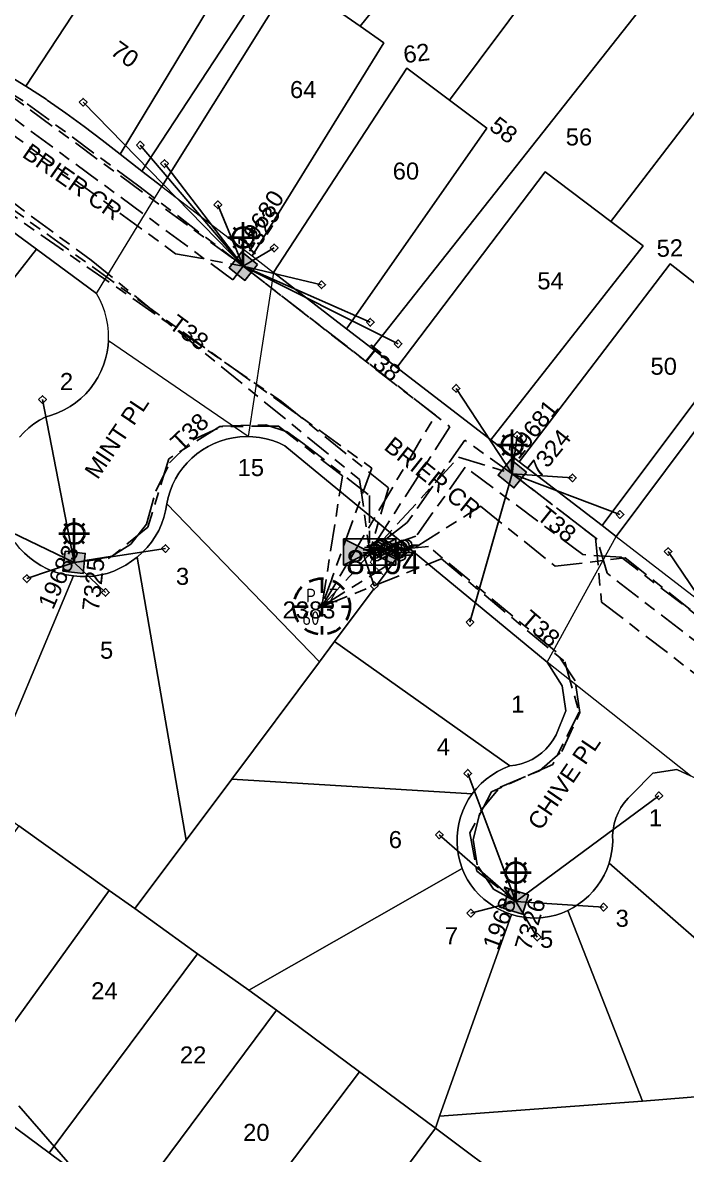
# Model space of a CAD drawing. Header units: metres. Extents: x 301341 to 310479, y 6262403 to 6265281.
# Drawn here: x 303568.8 to 303666.2, y 6264287.8 to 6264453.9 of the extents above; entities that cross this region are included whole.
import ezdxf
from ezdxf.enums import TextEntityAlignment as Align

# ---------------------------------------------------------------- set-up
doc = ezdxf.new("R2010")
doc.units = ezdxf.units.M
for name, pattern in [('Cable Exist UG', [8.2, 4, -1.2, 1.8, -1.2]), ('Dash', [5, 3, -2]), ('HIDDEN', [0.375, 0.25, -0.125]), ('HIDDEN2', [0.1875, 0.125, -0.0625])]:
    doc.linetypes.add(name, pattern=pattern)
doc.layers.get('0').update_dxf_attribs({"color": 6})
for name, color, linetype, lineweight in [('Cadastre Land Parcels_SP_EXT', 9, 'Continuous', 5), ('Cadastre Other Property_SP_EXT', 9, 'HIDDEN', 5), ('Cadastre Roads_SP_EXT', 9, 'Continuous', 5)]:
    doc.layers.add(name, color=color, linetype=linetype, lineweight=lineweight)
for name, color, linetype in [('Equip_LV_EXT', 7, 'Continuous'), ('Equip_SL_EXT', 7, 'Continuous'), ('Equip_SP_SL_EXT', 7, 'Continuous'), ('Mains_HV_EXT', 7, 'Continuous'), ('Mains_LV_EXT', 7, 'Continuous'), ('Mains_SL_EXT', 7, 'Continuous'), ('Services_SP_EXT', 7, 'Continuous'), ('Sub_SP_EXT', 7, 'Continuous'), ('SupportsUG_SP_LV_SL_EXT', 7, 'Continuous')]:
    doc.layers.add(name, color=color, linetype=linetype)
doc.styles.add('COLUMN_LABEL', font='arial.ttf')
doc.styles.add('iecARIAL', font='arial.ttf', dxfattribs={"height": 2})
doc.styles.add('IESYMBOL1', font='isocp.shx')
doc.styles.add('POLE_LABEL', font='arial.ttf')
doc.styles.add('SLCP_LABEL', font='arial.ttf', dxfattribs={"height": 3.5})
doc.styles.get("Standard").update_dxf_attribs({"font": 'arial.ttf'})

# ---------------------------------------------------------------- blocks, each defined once
blk = doc.blocks.new('SUB_PADMOUNT_EXT')
for points in [[(0, 0), (-3.84, 1.92), (-3.84, -1.92)], [(0, 0), (3.84, 1.92), (3.84, -1.92)]]:
    blk.add_hatch(color=256).paths.add_polyline_path(points)
for p, q in [((3.84, 1.92), (-3.84, -1.92)), ((-3.84, 1.92), (3.84, -1.92))]:
    blk.add_line(p, q)
blk.add_lwpolyline([(-3.84, -1.92), (3.84, -1.92), (3.84, 1.92), (-3.84, 1.92)], close=True)
for tag, height, flags, p in [('ASSET_NUM', 3.5, 8, (2, 2)), ('STREET_CODE', 0.2, 9, (1.5, 0)), ('CONSTRUCTED_VOLTAGE', 0.2, 9, (1.5, -0.2)), ('OPERATING_VOLTAGE', 0.2, 9, (1.5, -0.6)), ('ORIENTATION', 0.2, 9, (1.5, -0.8)), ('OWNED_BY', 0.2, 9, (1.5, -1)), ('OPERATED_BY', 0.2, 9, (1.5, -1.2)), ('SECONDARY_VOLTAGE', 0.2, 9, (1.5, -1.6)), ('NO_PHASES', 0.2, 9, (1.5, -0.4)), ('MAINTAINED_BY', 0.2, 9, (1.5, -1.4)), ('STATE', 0.2, 9, (1.5, -1.8)), ('SUBSTATION_TYPE', 0.2, 9, (1.5, -2.2)), ('STREETNAME', 0.2, 9, (1.5, -3)), ('SUBURB', 0.2, 9, (1.5, -3.2)), ('PARENT', 0.2, 9, (1.5, -2)), ('USAGE', 0.2, 9, (1.5, -2.4)), ('LEGEND', 0.2, 9, (1.5, -2.6)), ('LOCATION', 0.2, 9, (1.5, -2.8)), ('NOTES', 0.2, 9, (1.5, -3.4)), ('Z', 0.2, 1, (1.5, -3.6))]:
    blk.add_attdef(tag, text='', height=height, dxfattribs=dict(flags=flags)).set_placement(p, align=Align.MIDDLE_LEFT)
blk = doc.blocks.new('COLUMN_EXT')
blk.add_hatch(color=256).paths.add_polyline_path([(-1.49, 1.48), (-1.49, -1.49), (1.48, -1.49), (1.48, 1.48)])
blk.add_lwpolyline([(-1.49, -1.49), (1.48, -1.49), (1.48, 1.48), (-1.49, 1.48)], close=True)
for tag, height, style, flags, p in [('ASSET_NUM', 2.5, 'COLUMN_LABEL', 8, (2, 2)), ('STRUCTURE_PLANT_NUMBER', 0.2, 'POLE_LABEL', 9, (1.81, 0.03)), ('STREET_CODE', 0.2, 'COLUMN_LABEL', 9, (1.81, -0.2))]:
    blk.add_attdef(tag, text='', height=height, dxfattribs=dict(style=style, flags=flags)).set_placement(p, align=Align.MIDDLE_LEFT)
at = {"flags": 9}
for tag, p in [('COLUMN_TYPE', (1.81, -0.4)), ('OWNED_BY', (1.81, -0.6)), ('STATE', (1.81, -0.8)), ('USAGE', (1.81, -1)), ('STREETNAME', (1.81, -1.6)), ('LEGEND', (1.81, -1.2)), ('LOCATION', (1.81, -1.4)), ('SUBURB', (1.81, -1.8)), ('NOTES', (1.81, -2))]:
    blk.add_attdef(tag, text='', height=0.2, dxfattribs=at).set_placement(p, align=Align.MIDDLE_LEFT)
at = {"flags": 1}
blk.add_attdef('Z', (1.81, -2.35), '', height=0.2, dxfattribs=at)
blk = doc.blocks.new('SL_LANTERN_EXT')
at = {"lineweight": 40}
for p, q in [((-1.46, 5.68), (-1.06, 5.28)), ((0, 1.97), (0, 6.47)), ((1.46, 5.68), (1.06, 5.28)), ((-2.25, 4.22), (2.25, 4.22)), ((-1.46, 2.76), (-1.06, 3.16)), ((0, 0), (0, 2.72)), ((1.46, 2.76), (1.06, 3.16))]:
    blk.add_line(p, q, dxfattribs=at)
blk.add_circle((0, 4.22), 1.5, dxfattribs=at)
at = {"style": 'iecARIAL', "flags": 8}
blk.add_attdef('ASSET_NUM', (1.5, 1.5), '', height=2.5, dxfattribs=at)
for tag, p, height, flags in [('OPERATING_VOLTAGE', (0.98, -1.65), 0.2, 9), ('ORIENTATION', (0.98, -1.85), 0.2, 9), ('CONSTRUCTED_VOLTAGE', (0.98, -0.65), 0.2, 9), ('CONTROL_TYPE', (0.98, -0.85), 0.2, 9), ('LANTERN_PURPOSE', (0.98, -1.05), 0.2, 9), ('LANTERN_TYPE', (0.98, -1.25), 0.2, 9), ('NO_PHASES', (0.98, -1.45), 0.2, 9), ('LNUMBER', (2.18, -3.25), 2.5, 8), ('OWNED_BY', (0.98, -2.05), 0.2, 9), ('STATE', (0.98, -2.25), 0.2, 9), ('USAGE', (0.98, -2.45), 0.2, 9), ('CEXIST', (0.98, -2.65), 0.2, 9), ('CNEW', (0.98, -2.85), 0.2, 9), ('CNUMBER', (0.98, -3.05), 0.2, 9), ('CREMOVE', (0.98, -3.25), 0.2, 9), ('CREPLACE', (0.98, -3.45), 0.2, 9), ('LKINGHEIGHT', (0.98, -3.65), 0.2, 9), ('LBRACKET', (0.98, -3.85), 0.2, 9), ('LBRACKETVOCAB', (0.98, -4.05), 0.2, 9), ('LCATEGORY', (0.98, -4.25), 0.2, 9), ('LCHARGE1', (0.98, -4.45), 0.2, 9), ('LCHARGE1PERCENT', (0.98, -4.65), 0.2, 9), ('LCHARGE2', (0.98, -4.85), 0.2, 9), ('LCHARGE2PERCENT', (0.98, -5.05), 0.2, 9), ('LCHARGE3', (0.98, -5.25), 0.2, 9), ('LCHARGE3PERCENT', (0.98, -5.45), 0.2, 9), ('LEXIST', (0.98, -5.65), 0.2, 9), ('LLAMP', (0.98, -5.85), 0.2, 9), ('LLAMPVOCAB', (0.98, -6.05), 0.2, 9), ('LMAST', (0.98, -6.25), 0.2, 9), ('LMASTVOCAB', (0.98, -6.45), 0.2, 9), ('LNEW', (0.98, -6.65), 0.2, 9), ('LANTNUMBER', (0.98, -6.85), 0.2, 9), ('LOUTREACH', (0.98, -7.25), 0.2, 9), ('LOUTREACHVOCAB', (0.98, -7.45), 0.2, 9), ('LRATECODE', (0.98, -7.65), 0.2, 9), ('LREMOVE', (0.98, -7.85), 0.2, 9), ('LREPLACE', (0.98, -8.05), 0.2, 9), ('LTYPE', (0.98, -8.25), 0.2, 9), ('LTYPEVOCAB', (0.98, -8.45), 0.2, 9), ('STREETNAME', (0.98, -9.25), 0.2, 9), ('SUBURB', (0.98, -9.45), 0.2, 1), ('LEGEND', (0.98, -8.65), 0.2, 9), ('LOCATION', (0.98, -8.85), 0.2, 9), ('NOTES', (0.98, -9.05), 0.2, 9)]:
    blk.add_attdef(tag, p, '', height=height, dxfattribs=dict(flags=flags))
blk = doc.blocks.new('CCP_EXT')
at = {"flags": 9}
for tag, p in [('LIFE_SUPPORT', (0, -1.6)), ('STATE', (0, -1.8)), ('NOTES', (0, -2))]:
    blk.add_attdef(tag, text='', height=0.2, dxfattribs=at).set_placement(p, align=Align.MIDDLE_LEFT)
blk.add_wipeout([(0, 0.57), (0.57, 0), (0, -0.57), (-0.57, 0)])
blk.add_lwpolyline([(-0.57, 0), (0, 0.57), (0.57, 0), (0, -0.57), (-0.57, 0)])
at = {"flags": 1}
blk.add_attdef('Z', (0, 0), '', height=0.2, dxfattribs=at)
at = {"flags": 9}
for tag, p in [('CCP_TYPE', (0, 0)), ('CONSTRUCTED_VOLTAGE', (0, -0.2)), ('OPERATING_VOLTAGE', (0, -0.6)), ('ORIENTATION', (0, -0.8)), ('OWNED_BY', (0, -1)), ('NO_PHASES', (0, -0.4)), ('USAGE', (0, -1.2)), ('LEGEND', (0, -1.4))]:
    blk.add_attdef(tag, text='', height=0.2, dxfattribs=at).set_placement(p, align=Align.MIDDLE_LEFT)
blk = doc.blocks.new('LV_UG_DFUSE_CLOSED_EXT')
for points in [[(1, 0), (0, 0)], [(5.04, 0.73), (2.16, -0.72)], [(5.05, -0.71), (2.16, 0.72)], [(6.2, 0.01), (7.2, 0.01)]]:
    blk.add_lwpolyline(points)
for centre in [(1.8, 0), (5.4, 0.01)]:
    blk.add_circle(centre, 0.8)
at = {"flags": 9}
for tag, p in [('ACTUAL_STATUS', (0, 0)), ('CONSTRUCTED_VOLTAGE', (0, -0.2)), ('OPERATING_VOLTAGE', (0, -0.6)), ('ORIENTATION', (0, -0.8)), ('STATE', (0, -1)), ('SWITCH_TYPE', (0, -1.2)), ('NO_PHASES', (0, -0.4)), ('USAGE', (0, -1.4)), ('NOTES', (0, -1.6))]:
    blk.add_attdef(tag, text='', height=0.2, dxfattribs=at).set_placement(p, align=Align.MIDDLE_LEFT)
at = {"flags": 1}
blk.add_attdef('Z', (0, 0), '', height=0.2, dxfattribs=at)
blk = doc.blocks.new('SLCP_ZELL_EXT')
blk.add_wipeout([(-0.14, 4.3), (-0.4, 4.28), (-0.67, 4.25), (-0.94, 4.2), (-1.2, 4.13), (-1.46, 4.05), (-1.71, 3.95), (-1.95, 3.83), (-2.19, 3.7), (-2.42, 3.56), (-2.64, 3.4), (-2.85, 3.23), (-3.04, 3.04), (-3.23, 2.85), (-3.4, 2.64), (-3.56, 2.42), (-3.7, 2.19), (-3.83, 1.95), (-3.95, 1.71), (-4.05, 1.46), (-4.13, 1.2), (-4.2, 0.94), (-4.25, 0.67), (-4.28, 0.4), (-4.3, 0.14), (-4.3, -0.14), (-4.28, -0.4), (-4.25, -0.67), (-4.2, -0.94), (-4.13, -1.2), (-4.05, -1.46), (-3.95, -1.71), (-3.83, -1.95), (-3.7, -2.19), (-3.56, -2.42), (-3.4, -2.64), (-3.23, -2.85), (-3.04, -3.04), (-2.85, -3.23), (-2.64, -3.4), (-2.42, -3.56), (-2.19, -3.7), (-1.95, -3.83), (-1.71, -3.95), (-1.46, -4.05), (-1.2, -4.13), (-0.94, -4.2), (-0.67, -4.25), (-0.4, -4.28), (-0.14, -4.3), (0.14, -4.3), (0.4, -4.28), (0.67, -4.25), (0.94, -4.2), (1.2, -4.13), (1.46, -4.05), (1.71, -3.95), (1.95, -3.83), (2.19, -3.7), (2.42, -3.56), (2.64, -3.4), (2.85, -3.23), (3.04, -3.04), (3.23, -2.85), (3.4, -2.64), (3.56, -2.42), (3.7, -2.19), (3.83, -1.95), (3.95, -1.71), (4.05, -1.46), (4.13, -1.2), (4.2, -0.94), (4.25, -0.67), (4.28, -0.4), (4.3, -0.14), (4.3, 0.14), (4.28, 0.4), (4.25, 0.67), (4.2, 0.94), (4.13, 1.2), (4.05, 1.46), (3.95, 1.71), (3.83, 1.95), (3.7, 2.19), (3.56, 2.42), (3.4, 2.64), (3.23, 2.85), (3.04, 3.04), (2.85, 3.23), (2.64, 3.4), (2.42, 3.56), (2.19, 3.7), (1.95, 3.83), (1.71, 3.95), (1.46, 4.05), (1.2, 4.13), (0.94, 4.2), (0.67, 4.25), (0.4, 4.28), (0.14, 4.3)])
at = {"linetype": 'Dash', "lineweight": 40, "ltscale": 0.7}
for p, q in [((0, 4.11), (0, -4.11)), ((-4.11, 0), (4.11, 0))]:
    blk.add_line(p, q, dxfattribs=at)
blk.add_circle((0, 0), 4.11, dxfattribs=at)
at = {"lineweight": 40, "style": 'IESYMBOL1'}
for s, p in [('P', (-1.6, 0)), ('Z', (1.7, 0)), ('60', (-1.61, -3.31))]:
    blk.add_text(s, height=2, dxfattribs=at).set_placement(p, align=Align.BOTTOM_CENTER)
at = {"style": 'SLCP_LABEL'}
for tag, height, flags, p in [('ASSET_NUM', 2.5, 8, (2, 2)), ('STREET_CODE', 0.2, 9, (0, -0.2))]:
    blk.add_attdef(tag, text='', height=height, dxfattribs=dict(at, flags=flags)).set_placement(p, align=Align.MIDDLE_LEFT)
at = {"flags": 1}
blk.add_attdef('Z', (0, 0), '', height=0.2, dxfattribs=at)
at = {"flags": 9}
for tag, p in [('CONSTRUCTED_VOLTAGE', (0, -0.4)), ('CONTROL_TYPE', (0, -0.6)), ('OPERATING_VOLTAGE', (0, -1)), ('ORIENTATION', (0, -1.2)), ('OWNED_BY', (0, -1.4)), ('NO_PHASES', (0, -0.8)), ('USAGE', (0, -1.6)), ('STATE', (0, -2)), ('LOCATION', (0, -1.8)), ('NOTES', (0, -2.2))]:
    blk.add_attdef(tag, text='', height=0.2, dxfattribs=at).set_placement(p, align=Align.MIDDLE_LEFT)

msp = doc.modelspace()

# ---------------------------------------------------------------- linework, layer by layer
at = {"layer": 'Cadastre Land Parcels_SP_EXT', "linetype": 'Continuous'}
for points in [[(303628.18, 6264490.87), (303614.09, 6264501.75), (303593.55, 6264473.1), (303602.13, 6264466.15), (303583.07, 6264434.61), (303586.29, 6264432.16), (303606.48, 6264463.03), (303628.18, 6264490.87)], [(303640.71, 6264481.14), (303628.18, 6264490.87), (303606.48, 6264463.03), (303586.29, 6264432.16), (303589.23, 6264429.89), (303608.29, 6264460.41), (303618.34, 6264453.4), (303640.71, 6264481.14)], [(303653.07, 6264471.54), (303640.71, 6264481.14), (303618.34, 6264453.4), (303621.78, 6264450.97), (303602.47, 6264419.71), (303605.62, 6264417.27), (303625.16, 6264447.24), (303631.44, 6264442.57), (303653.07, 6264471.54)], [(303588.77, 6264474.35), (303569.29, 6264479.59), (303558.57, 6264459.58), (303557.14, 6264456.05), (303558.42, 6264451.97), (303561.88, 6264449.04), (303565.78, 6264446.75), (303566.45, 6264446.35), (303569.26, 6264444.59), (303588.77, 6264474.35)], [(303593.55, 6264473.1), (303588.77, 6264474.35), (303569.26, 6264444.59), (303572.22, 6264442.69), (303572.4, 6264442.57), (303575.13, 6264440.66), (303577.82, 6264438.7), (303580.47, 6264436.68), (303583.07, 6264434.61), (303602.13, 6264466.15), (303593.55, 6264473.1)], [(303664.68, 6264462.59), (303653.07, 6264471.54), (303631.44, 6264442.57), (303636.93, 6264438.46), (303616.33, 6264408.97), (303620.08, 6264406.09), (303664.68, 6264462.59)], [(303676.92, 6264453.13), (303664.68, 6264462.59), (303620.08, 6264406.09), (303623.7, 6264403.31), (303645.46, 6264432.03), (303655.12, 6264424.74), (303676.92, 6264453.13)], [(303618.34, 6264453.4), (303608.29, 6264460.41), (303589.23, 6264429.89), (303602.47, 6264419.71), (303621.78, 6264450.97), (303618.34, 6264453.4)], [(303690.46, 6264442.68), (303676.92, 6264453.13), (303655.12, 6264424.74), (303659.87, 6264421.2), (303637.5, 6264392.68), (303641.66, 6264389.47), (303663.81, 6264418.51), (303669.7, 6264413.93), (303690.46, 6264442.68)], [(303631.44, 6264442.57), (303625.16, 6264447.24), (303605.62, 6264417.27), (303616.33, 6264408.97), (303636.93, 6264438.46), (303631.44, 6264442.57)], [(303702.26, 6264433.62), (303690.46, 6264442.68), (303669.7, 6264413.93), (303675.69, 6264409.24), (303653.84, 6264380.1), (303655.89, 6264378.51), (303677.46, 6264407.38), (303680.71, 6264404.96), (303702.26, 6264433.62)], [(303655.12, 6264424.74), (303645.46, 6264432.03), (303623.7, 6264403.31), (303637.5, 6264392.68), (303659.87, 6264421.2), (303655.12, 6264424.74)], [(303570.8, 6264420.71), (303564.8, 6264425.11), (303562.65, 6264426.7), (303560.44, 6264428.22), (303558.19, 6264429.67), (303555.88, 6264431.05), (303538.18, 6264399.43), (303548.54, 6264392.24), (303570.8, 6264420.71)], [(303669.7, 6264413.93), (303663.81, 6264418.51), (303641.66, 6264389.47), (303653.84, 6264380.1), (303675.69, 6264409.24), (303669.7, 6264413.93)], [(303680.71, 6264404.96), (303677.46, 6264407.38), (303655.89, 6264378.51), (303667.67, 6264369.47), (303689.34, 6264398.51), (303680.71, 6264404.96)], [(303601.89, 6264393.17), (303601.62, 6264393.18), (303600.64, 6264393.13), (303599.67, 6264393), (303598.72, 6264392.79), (303597.78, 6264392.51), (303596.87, 6264392.15), (303596, 6264391.72), (303595.16, 6264391.22), (303594.36, 6264390.65), (303593.62, 6264390.02), (303592.92, 6264389.33), (303592.29, 6264388.58), (303591.72, 6264387.79), (303591.21, 6264386.95), (303590.78, 6264386.08), (303590.42, 6264385.17), (303590.13, 6264384.24), (303589.92, 6264383.28), (303612.36, 6264360.12), (303614.57, 6264363.1), (303622.01, 6264373.02), (303625.04, 6264377.17), (303607.26, 6264391.82), (303606.38, 6264392.24), (303605.46, 6264392.58), (303604.52, 6264392.85), (303603.56, 6264393.03), (303602.59, 6264393.14), (303601.89, 6264393.17)], [(303612.36, 6264360.12), (303589.92, 6264383.28), (303589.75, 6264382.28), (303589.5, 6264381.29), (303589.17, 6264380.34), (303588.75, 6264379.41), (303588.25, 6264378.52), (303587.68, 6264377.68), (303587.04, 6264376.89), (303586.34, 6264376.16), (303585.58, 6264375.49), (303592.77, 6264333.93), (303599.48, 6264342.89), (303612.36, 6264360.12)], [(303576.22, 6264372.71), (303575.23, 6264372.86), (303574.25, 6264373.08), (303573.29, 6264373.39), (303572.36, 6264373.78), (303571.46, 6264374.24), (303570.61, 6264374.77), (303569.81, 6264375.37), (303569.06, 6264376.04), (303568.36, 6264376.77), (303567.72, 6264377.56), (303532.01, 6264361.92), (303543.75, 6264353.57), (303556.16, 6264344.72), (303562.52, 6264340.15), (303576.22, 6264372.71)], [(303645.79, 6264360.06), (303625.04, 6264377.17), (303622.01, 6264373.02), (303614.57, 6264363.1), (303640.28, 6264344.85), (303641.13, 6264344.95), (303641.96, 6264345.15), (303642.77, 6264345.43), (303643.55, 6264345.79), (303644.28, 6264346.22), (303644.97, 6264346.73), (303645.6, 6264347.31), (303646.17, 6264347.95), (303646.67, 6264348.64), (303647.1, 6264349.38), (303648.53, 6264352.91), (303647.96, 6264356.6), (303645.79, 6264360.06)], [(303592.77, 6264333.93), (303585.58, 6264375.49), (303584.78, 6264374.87), (303583.95, 6264374.32), (303583.06, 6264373.84), (303582.14, 6264373.43), (303581.2, 6264373.1), (303580.22, 6264372.86), (303579.23, 6264372.69), (303578.23, 6264372.62), (303577.22, 6264372.62), (303576.22, 6264372.71), (303562.52, 6264340.15), (303568.21, 6264336.05), (303581.5, 6264326.52), (303585.25, 6264323.89), (303592.77, 6264333.93)], [(303640.28, 6264344.85), (303614.57, 6264363.1), (303612.36, 6264360.12), (303599.48, 6264342.89), (303634.75, 6264340.73), (303635.39, 6264341.51), (303636.08, 6264342.23), (303636.83, 6264342.89), (303637.63, 6264343.48), (303638.48, 6264344.01), (303639.36, 6264344.46), (303640.28, 6264344.85)], [(303666.83, 6264343.36), (303664.8, 6264344.32), (303661.31, 6264343.75), (303658.27, 6264340.69), (303657.65, 6264340.09), (303657.09, 6264339.43), (303656.61, 6264338.71), (303656.2, 6264337.95), (303655.87, 6264337.15), (303655.62, 6264336.32), (303655.46, 6264335.46), (303655.39, 6264334.6), (303655.4, 6264333.74), (303655.31, 6264332.65), (303655.13, 6264331.58), (303654.87, 6264330.53), (303677.05, 6264311.18), (303685.9, 6264329.34), (303668.44, 6264342.59), (303666.83, 6264343.36)], [(303634.75, 6264340.73), (303599.48, 6264342.89), (303592.77, 6264333.93), (303585.25, 6264323.89), (303594.47, 6264317.26), (303601.97, 6264311.93), (303633.28, 6264329.79), (303632.98, 6264330.71), (303632.76, 6264331.65), (303632.62, 6264332.59), (303632.55, 6264333.55), (303632.57, 6264334.5), (303632.66, 6264335.46), (303632.83, 6264336.4), (303633.07, 6264337.32), (303633.39, 6264338.23), (303633.78, 6264339.1), (303634.24, 6264339.94), (303634.75, 6264340.73)], [(303581.5, 6264326.52), (303568.21, 6264336.05), (303547.18, 6264306.82), (303560.28, 6264297.18), (303581.5, 6264326.52)], [(303640.52, 6264323.04), (303639.63, 6264323.36), (303638.78, 6264323.74), (303637.97, 6264324.19), (303637.19, 6264324.71), (303636.46, 6264325.29), (303635.78, 6264325.92), (303635.16, 6264326.61), (303634.59, 6264327.35), (303634.08, 6264328.13), (303633.64, 6264328.95), (303633.28, 6264329.79), (303601.97, 6264311.93), (303606.06, 6264308.99), (303618.24, 6264299.93), (303629.37, 6264291.63), (303629.99, 6264293.43), (303640.52, 6264323.04)], [(303677.05, 6264311.18), (303654.87, 6264330.53), (303654.53, 6264329.64), (303654.12, 6264328.79), (303653.65, 6264327.97), (303653.12, 6264327.19), (303652.53, 6264326.46), (303651.87, 6264325.77), (303651.17, 6264325.14), (303650.42, 6264324.57), (303649.63, 6264324.05), (303648.8, 6264323.61), (303659.79, 6264295.62), (303669.91, 6264296.43), (303677.05, 6264311.18)], [(303585.25, 6264323.89), (303581.5, 6264326.52), (303560.28, 6264297.18), (303572.68, 6264288.02), (303594.47, 6264317.26), (303585.25, 6264323.89)], [(303659.79, 6264295.62), (303648.8, 6264323.61), (303647.93, 6264323.23), (303647.03, 6264322.93), (303646.11, 6264322.71), (303645.18, 6264322.57), (303644.23, 6264322.5), (303643.29, 6264322.52), (303642.35, 6264322.61), (303641.42, 6264322.79), (303640.52, 6264323.04), (303629.99, 6264293.43), (303659.79, 6264295.62)], [(303606.06, 6264308.99), (303601.97, 6264311.93), (303594.47, 6264317.26), (303572.68, 6264288.02), (303584.14, 6264279.54), (303606.06, 6264308.99)], [(303618.24, 6264299.93), (303606.06, 6264308.99), (303584.14, 6264279.54), (303596.12, 6264270.68), (303618.24, 6264299.93)], [(303629.37, 6264291.63), (303618.24, 6264299.93), (303596.12, 6264270.68), (303607.55, 6264262.29), (303629.37, 6264291.63)], [(303672.8, 6264295.08), (303669.91, 6264296.43), (303659.79, 6264295.62), (303629.99, 6264293.43), (303629.37, 6264291.63), (303641.26, 6264282.77), (303653.75, 6264273.41), (303629.49, 6264246.11), (303632.33, 6264244.07), (303656.3, 6264270.86), (303660.55, 6264268.74), (303666.57, 6264281.74), (303672.8, 6264295.08)], [(303641.26, 6264282.77), (303629.37, 6264291.63), (303607.55, 6264262.29), (303619.34, 6264253.61), (303641.26, 6264282.77)]]:
    msp.add_lwpolyline(points, close=True, dxfattribs=at)
msp.add_lwpolyline([(303568.31, 6264393.08), (303568.97, 6264393.79), (303569.68, 6264394.44), (303570.43, 6264395.03), (303571.23, 6264395.57), (303572.07, 6264396.04), (303573.03, 6264396.31), (303573.96, 6264396.66), (303574.86, 6264397.08), (303575.73, 6264397.57), (303576.55, 6264398.14), (303577.32, 6264398.77), (303578.04, 6264399.46), (303578.7, 6264400.2), (303579.29, 6264401), (303579.82, 6264401.85), (303580.28, 6264402.73), (303580.66, 6264403.65), (303580.96, 6264404.6), (303581.19, 6264405.57), (303581.34, 6264406.55), (303581.38, 6264407.24), (303581.4, 6264407.55), (303581.39, 6264408.55), (303581.29, 6264409.54), (303581.11, 6264410.52), (303580.85, 6264411.48), (303580.52, 6264412.42), (303580.11, 6264413.32), (303579.62, 6264414.19), (303579.62, 6264414.19), (303570.8, 6264420.71), (303548.54, 6264392.24)], dxfattribs=at)
at = {"layer": 'Cadastre Other Property_SP_EXT', "linetype": 'HIDDEN2'}
msp.add_lwpolyline([(303621.79, 6264372.81), (303625.04, 6264377.26), (303622.82, 6264378.88), (303619.8, 6264374.74), (303621.79, 6264372.81)], close=True, dxfattribs=at)
at = {"layer": 'Cadastre Roads_SP_EXT', "linetype": 'Continuous'}
msp.add_lwpolyline([(303584.14, 6264279.54), (303572.68, 6264288.02), (303560.28, 6264297.18), (303547.18, 6264306.82), (303534.72, 6264315.98), (303522.52, 6264324.97), (303510.26, 6264334.02), (303497.58, 6264343.37), (303484.89, 6264352.72), (303484.89, 6264352.72), (303475.85, 6264359.36), (303467.75, 6264353.18), (303457.43, 6264345.33), (303465.54, 6264339.3), (303481.08, 6264327.78), (303495.48, 6264317.15), (303512.25, 6264304.69), (303524.42, 6264295.63), (303536.49, 6264286.65)], dxfattribs=at)
at = {"layer": 'Services_SP_EXT'}
for points in [[(303563.08, 6264381.03), (303576.34, 6264374.71)], [(303568.2, 6264294.92), (303582.95, 6264278.02)]]:
    msp.add_lwpolyline(points, dxfattribs=at)

# ---------------------------------------------------------------- block references
at = {"layer": 'Equip_LV_EXT'}
for p in [(303619.31, 6264377.15), (303619.72, 6264377.24), (303618.72, 6264376.13), (303618.77, 6264376.54), (303618.85, 6264375.74), (303618.97, 6264376.9)]:
    msp.add_blockref('LV_UG_DFUSE_CLOSED_EXT', p, dxfattribs=at)
at = {"layer": 'Equip_SP_SL_EXT'}
ref = msp.add_blockref('SL_LANTERN_EXT', (303601.17, 6264418.19), dxfattribs=at)
ref.add_attrib('ASSET_NUM', '19680', dxfattribs={"layer": '0', "height": 2.5, "rotation": 57.2023, "style": 'iecARIAL'}).set_placement((303602.67, 6264419.69), align=Align.BOTTOM_LEFT)
ref = msp.add_blockref('SL_LANTERN_EXT', (303640.66, 6264387.72), dxfattribs=at)
ref.add_attrib('ASSET_NUM', '19681', dxfattribs={"layer": '0', "height": 2.5, "rotation": 51.5789, "style": 'iecARIAL'}).set_placement((303642.16, 6264389.22), align=Align.BOTTOM_LEFT)
ref = msp.add_blockref('SL_LANTERN_EXT', (303576.34, 6264374.71), dxfattribs=at)
ref.add_attrib('ASSET_NUM', '19683', dxfattribs={"layer": '0', "height": 2.5, "rotation": 66.1126, "style": 'iecARIAL'}).set_placement((303577.84, 6264376.22), align=Align.BOTTOM_RIGHT)
ref = msp.add_blockref('SL_LANTERN_EXT', (303641.18, 6264324.94), dxfattribs=at)
ref.add_attrib('ASSET_NUM', '19684', dxfattribs={"layer": '0', "height": 2.5, "rotation": 69.3392, "style": 'iecARIAL'}).set_placement((303642.69, 6264326.44), align=Align.BOTTOM_RIGHT)
at = {"layer": 'Sub_SP_EXT'}
ref = msp.add_blockref('SUB_PADMOUNT_EXT', (303619.72, 6264376.24), dxfattribs=at)
ref.add_attrib('ASSET_NUM', '8104', dxfattribs={"layer": '0', "height": 3.5}).set_placement((303621.72, 6264376.49), align=Align.TOP_CENTER)
at = {"layer": 'SupportsUG_SP_LV_SL_EXT'}
ref = msp.add_blockref('COLUMN_EXT', (303601.17, 6264418.19), dxfattribs=dict(at, rotation=141.2339822286033))
ref.add_attrib('ASSET_NUM', '7323', dxfattribs={"layer": '0', "height": 2.5, "rotation": 57.2023, "style": 'COLUMN_LABEL'}).set_placement((303603.17, 6264418.94), align=Align.BOTTOM_LEFT)
ref = msp.add_blockref('COLUMN_EXT', (303640.66, 6264387.72), dxfattribs=dict(at, rotation=141.1689560661401))
ref.add_attrib('ASSET_NUM', '7324', dxfattribs={"layer": '0', "height": 2.5, "rotation": 51.2776, "style": 'COLUMN_LABEL'}).set_placement((303642.66, 6264388.47), align=Align.TOP_LEFT)
ref = msp.add_blockref('COLUMN_EXT', (303576.34, 6264374.71), dxfattribs=dict(at, rotation=353.6441428003411))
ref.add_attrib('ASSET_NUM', '7325', dxfattribs={"layer": '0', "height": 2.5, "rotation": 83.6804, "style": 'COLUMN_LABEL'}).set_placement((303578.34, 6264375.46), align=Align.TOP_RIGHT)
ref = msp.add_blockref('COLUMN_EXT', (303641.18, 6264324.94), dxfattribs=dict(at, rotation=343.1814332600026))
ref.add_attrib('ASSET_NUM', '7326', dxfattribs={"layer": '0', "height": 2.5, "rotation": 73.2177, "style": 'COLUMN_LABEL'}).set_placement((303643.19, 6264325.69), align=Align.TOP_RIGHT)

# ---------------------------------------------------------------- texts
at = {"layer": 'Cadastre Land Parcels_SP_EXT'}
for s, rotation, p in [('70', 324.2411, (303581.48, 6264449.41)), ('62', 6.95, (303624.82, 6264447.98)), ('58', 322.4515, (303637.09, 6264438.37)), ('52', 1.7892, (303661.88, 6264419.54))]:
    msp.add_text(s, height=2.5, rotation=rotation, dxfattribs=at).set_placement(p)
for s, p in [('64', (303608.02, 6264442.87)), ('56', (303648.5, 6264435.91)), ('60', (303623.1, 6264430.9)), ('54', (303644.33, 6264414.79)), ('50', (303660.94, 6264402.25)), ('2', (303574.25, 6264400.01)), ('15', (303600.33, 6264387.38)), ('3', (303591.28, 6264371.41)), ('5', (303580.13, 6264360.57)), ('1', (303640.49, 6264352.66)), ('4', (303629.57, 6264346.39)), ('1', (303660.69, 6264335.97)), ('6', (303622.52, 6264332.77)), ('3', (303655.82, 6264321.21)), ('7', (303630.75, 6264318.65)), ('5', (303644.72, 6264318.13)), ('24', (303578.84, 6264310.57)), ('22', (303591.86, 6264301.15)), ('20', (303601.14, 6264289.78))]:
    msp.add_text(s, height=2.5, dxfattribs=at).set_placement(p)
at = {"layer": 'Cadastre Roads_SP_EXT'}
for s, rotation, p in [('BRIER CR', 325.0656, (303568.55, 6264434.33)), ('MINT PL', 56.1171, (303579.78, 6264386.74)), ('BRIER CR', 321.4946, (303621.66, 6264391.4)), ('CHIVE PL', 55.765, (303644.81, 6264335.19))]:
    msp.add_text(s, height=2.5, rotation=rotation, dxfattribs=at).set_placement(p)
at = {"layer": 'Mains_LV_EXT'}
for rotation, p in [(323.3603, (303590.04, 6264409.25)), (43.5234, (303591.97, 6264390.91)), (321.2953, (303644.05, 6264381.21)), (319.3627, (303641.72, 6264366.01))]:
    msp.add_text('T38', height=2.5, rotation=rotation, dxfattribs=at).set_placement(p)

# ---------------------------------------------------------------- next in the draw order: block references
at = {"layer": 'Services_SP_EXT'}
for p in [(303577.66, 6264442.25), (303586.04, 6264435.95), (303589.6, 6264433.24), (303597.43, 6264427.21), (303605.7, 6264420.86), (303612.67, 6264415.46), (303619.81, 6264409.95), (303623.89, 6264406.79), (303632.4, 6264400.25), (303571.69, 6264398.61), (303641.37, 6264393.35), (303649.47, 6264387.11), (303656.46, 6264381.73), (303589.73, 6264376.73), (303663.53, 6264376.29), (303569.4, 6264372.32), (303620.4, 6264371.28), (303580.93, 6264370.3), (303634.44, 6264365.91), (303634.12, 6264343.74), (303662.18, 6264340.45), (303629.94, 6264334.7), (303634.57, 6264323.21), (303654.06, 6264324.1), (303644.32, 6264319.7)]:
    msp.add_blockref('CCP_EXT', p, dxfattribs=at)

# ---------------------------------------------------------------- next in the draw order: linework, layer by layer
at = {"layer": 'Cadastre Roads_SP_EXT', "linetype": 'Continuous'}
for points in [[(303564.8, 6264425.11), (303570.8, 6264420.71), (303579.62, 6264414.19), (303584.14, 6264421.58), (303589.23, 6264429.89), (303586.29, 6264432.16), (303583.07, 6264434.61), (303580.47, 6264436.68), (303577.82, 6264438.7), (303575.13, 6264440.66), (303572.4, 6264442.57), (303572.22, 6264442.69), (303569.26, 6264444.59), (303569.26, 6264444.59), (303566.45, 6264446.35)], [(303568.36, 6264376.77), (303569.06, 6264376.04), (303569.81, 6264375.37), (303570.61, 6264374.77), (303571.46, 6264374.24), (303572.36, 6264373.78), (303573.29, 6264373.39), (303574.25, 6264373.08), (303575.23, 6264372.86), (303576.22, 6264372.71), (303577.22, 6264372.62), (303578.23, 6264372.62), (303579.23, 6264372.69), (303580.22, 6264372.86), (303581.2, 6264373.1), (303582.14, 6264373.43), (303583.06, 6264373.84), (303583.95, 6264374.32), (303584.78, 6264374.87), (303585.58, 6264375.49), (303586.34, 6264376.16), (303587.04, 6264376.89), (303587.68, 6264377.68), (303588.25, 6264378.52), (303588.75, 6264379.41), (303589.17, 6264380.34), (303589.5, 6264381.29), (303589.75, 6264382.28), (303589.92, 6264383.28), (303590.13, 6264384.24), (303590.42, 6264385.17), (303590.78, 6264386.08), (303591.21, 6264386.95), (303591.72, 6264387.79), (303592.29, 6264388.58), (303592.92, 6264389.33), (303593.62, 6264390.02), (303594.36, 6264390.65), (303595.16, 6264391.22), (303596, 6264391.72), (303596.87, 6264392.15), (303597.78, 6264392.51), (303598.72, 6264392.79), (303599.67, 6264393), (303600.64, 6264393.13), (303601.62, 6264393.18), (303601.89, 6264393.17), (303601.89, 6264393.17), (303592.87, 6264399.35), (303581.38, 6264407.24), (303581.34, 6264406.55), (303581.19, 6264405.57), (303580.96, 6264404.6), (303580.66, 6264403.65), (303580.28, 6264402.73), (303579.82, 6264401.85), (303579.29, 6264401), (303578.7, 6264400.2), (303578.04, 6264399.46), (303577.32, 6264398.77), (303576.55, 6264398.14), (303575.73, 6264397.57), (303574.86, 6264397.08), (303573.96, 6264396.66), (303573.03, 6264396.31), (303572.07, 6264396.04), (303571.23, 6264395.57), (303570.43, 6264395.03), (303569.68, 6264394.44), (303568.97, 6264393.79), (303568.31, 6264393.08)], [(303666.83, 6264343.36), (303655.15, 6264352.63), (303645.79, 6264360.06), (303647.96, 6264356.6), (303648.53, 6264352.91), (303647.1, 6264349.38), (303646.67, 6264348.64), (303646.17, 6264347.95), (303645.6, 6264347.31), (303644.97, 6264346.73), (303644.28, 6264346.22), (303643.55, 6264345.79), (303642.77, 6264345.43), (303641.96, 6264345.15), (303641.13, 6264344.95), (303640.28, 6264344.85), (303639.36, 6264344.46), (303638.48, 6264344.01), (303637.63, 6264343.48), (303636.83, 6264342.89), (303636.08, 6264342.23), (303635.39, 6264341.51), (303634.75, 6264340.73), (303634.24, 6264339.94), (303633.78, 6264339.1), (303633.39, 6264338.23), (303633.07, 6264337.32), (303632.83, 6264336.4), (303632.66, 6264335.46), (303632.57, 6264334.5), (303632.55, 6264333.55), (303632.62, 6264332.59), (303632.76, 6264331.65), (303632.98, 6264330.71), (303633.28, 6264329.79), (303633.64, 6264328.95), (303634.08, 6264328.13), (303634.59, 6264327.35), (303635.16, 6264326.61), (303635.78, 6264325.92), (303636.46, 6264325.29), (303637.19, 6264324.71), (303637.97, 6264324.19), (303638.78, 6264323.74), (303639.63, 6264323.36), (303640.52, 6264323.04), (303641.42, 6264322.79), (303642.35, 6264322.61), (303643.29, 6264322.52), (303644.23, 6264322.5), (303645.18, 6264322.57), (303646.11, 6264322.71), (303647.03, 6264322.93), (303647.93, 6264323.23), (303648.8, 6264323.61), (303649.63, 6264324.05), (303650.42, 6264324.57), (303651.17, 6264325.14), (303651.87, 6264325.77), (303652.53, 6264326.46), (303653.12, 6264327.19), (303653.65, 6264327.97), (303654.12, 6264328.79), (303654.53, 6264329.64), (303654.87, 6264330.53), (303655.13, 6264331.58), (303655.31, 6264332.65), (303655.4, 6264333.74), (303655.39, 6264334.6), (303655.46, 6264335.46), (303655.62, 6264336.32), (303655.87, 6264337.15), (303656.2, 6264337.95), (303656.61, 6264338.71), (303657.09, 6264339.43), (303657.65, 6264340.09), (303658.27, 6264340.69), (303661.31, 6264343.75), (303664.8, 6264344.32), (303666.83, 6264343.36)]]:
    msp.add_lwpolyline(points, dxfattribs=at)
msp.add_lwpolyline([(303616.33, 6264408.97), (303605.62, 6264417.27), (303603.76, 6264405.3), (303601.89, 6264393.17), (303602.59, 6264393.14), (303603.56, 6264393.03), (303604.52, 6264392.85), (303605.46, 6264392.58), (303606.38, 6264392.24), (303607.26, 6264391.82), (303625.04, 6264377.17), (303645.79, 6264360.06), (303650.58, 6264368.82), (303655.89, 6264378.51), (303653.84, 6264380.1), (303641.66, 6264389.47), (303637.5, 6264392.68), (303623.7, 6264403.31), (303620.08, 6264406.09), (303616.33, 6264408.97)], close=True, dxfattribs=at)
at = {"layer": 'Mains_LV_EXT', "linetype": 'Cable Exist UG'}
for points in [[(303601.17, 6264418.19), (303585.85, 6264429.93), (303568.87, 6264442.46), (303561.62, 6264446.87), (303556.68, 6264450.83), (303555.02, 6264456.14), (303569.81, 6264484.81), (303571.38, 6264490.18), (303570.54, 6264494.7), (303568.78, 6264497.49)], [(303601.17, 6264418.19), (303599.62, 6264416.2), (303564.73, 6264441.89), (303557.05, 6264446.59), (303539.96, 6264455.22), (303534.72, 6264456.63), (303530.79, 6264457.7), (303503.37, 6264461.96), (303498.62, 6264464.32), (303494.97, 6264468.65), (303494.86, 6264474.7), (303497.15, 6264492.83)], [(303539.37, 6264441.14), (303547.55, 6264437.61), (303557.99, 6264432.12), (303606.77, 6264398.32), (303622.48, 6264385.64), (303619.72, 6264376.24)], [(303601.17, 6264418.19), (303631.5, 6264394.62), (303619.72, 6264376.24)], [(303576.34, 6264374.71), (303581.31, 6264375.27), (303584.67, 6264377.39), (303586.96, 6264380.32), (303588.32, 6264385.15), (303590.35, 6264389.31), (303593.77, 6264392.69), (303598.11, 6264394.71), (303604.5, 6264394.9), (303607.6, 6264393.88), (303609.93, 6264392.22), (303619.68, 6264384.52), (303619.72, 6264376.24)], [(303640.66, 6264387.72), (303633.69, 6264392.63), (303625.23, 6264380.56), (303619.72, 6264376.24)], [(303672.13, 6264363.56), (303656.64, 6264375.45), (303651, 6264375.85), (303633.76, 6264388.68), (303626.52, 6264378.54), (303619.72, 6264376.24)], [(303717.85, 6264328.23), (303700.35, 6264341.76), (303691.67, 6264344.57), (303654.57, 6264373.11), (303653.08, 6264378.18), (303640.66, 6264387.72)], [(303641.18, 6264324.94), (303637.88, 6264326.73), (303635.48, 6264330.31), (303634.89, 6264334.01), (303635.97, 6264338.25), (303638.88, 6264341.71), (303644.67, 6264344.13), (303647.91, 6264346.95), (303650.59, 6264352.68), (303649.87, 6264357.32), (303647.08, 6264361.6), (303628.35, 6264377.04), (303619.72, 6264376.24)]]:
    msp.add_lwpolyline(points, dxfattribs=at)
at = {"layer": 'Mains_SL_EXT', "linetype": 'Cable Exist UG'}
for points in [[(303568.78, 6264497.49), (303570.74, 6264493.62), (303571.38, 6264490.18), (303569.81, 6264484.81), (303555.02, 6264456.14), (303556.68, 6264450.83), (303601.17, 6264418.19)], [(303497.15, 6264492.83), (303494.86, 6264474.7), (303494.97, 6264468.65), (303498.62, 6264464.32), (303503.37, 6264461.96), (303530.79, 6264457.7), (303539.96, 6264455.22), (303549.94, 6264450.17), (303591.23, 6264420.02), (303601.17, 6264418.19)], [(303640.66, 6264387.72), (303652.88, 6264378.3), (303653.75, 6264368.89), (303688.93, 6264341.88), (303700.56, 6264341.6), (303717.85, 6264328.23)]]:
    msp.add_lwpolyline(points, dxfattribs=at)
at = {"layer": 'Services_SP_EXT'}
for points in [[(303577.66, 6264442.25), (303601.17, 6264418.19)], [(303586.04, 6264435.95), (303601.17, 6264418.19)], [(303589.6, 6264433.24), (303601.17, 6264418.19)], [(303597.43, 6264427.21), (303601.17, 6264418.19)], [(303605.7, 6264420.86), (303601.17, 6264418.19)], [(303612.67, 6264415.46), (303601.17, 6264418.19)], [(303619.81, 6264409.95), (303601.17, 6264418.19)], [(303623.89, 6264406.79), (303601.17, 6264418.19)], [(303632.4, 6264400.25), (303640.66, 6264387.72)], [(303571.69, 6264398.61), (303576.34, 6264374.71)], [(303641.37, 6264393.35), (303640.66, 6264387.72)], [(303634.44, 6264365.91), (303640.66, 6264387.72)], [(303649.47, 6264387.11), (303640.66, 6264387.72)], [(303656.46, 6264381.73), (303640.66, 6264387.72)], [(303589.73, 6264376.73), (303576.34, 6264374.71)], [(303663.53, 6264376.29), (303672.13, 6264363.56)], [(303569.4, 6264372.32), (303576.34, 6264374.71)], [(303580.93, 6264370.3), (303576.34, 6264374.71)], [(303620.4, 6264371.28), (303618.85, 6264375.74)], [(303634.12, 6264343.74), (303641.18, 6264324.94)], [(303641.18, 6264324.94), (303662.18, 6264340.45)], [(303629.94, 6264334.7), (303641.18, 6264324.94)], [(303634.57, 6264323.21), (303641.18, 6264324.94)], [(303644.32, 6264319.7), (303641.18, 6264324.94)], [(303654.06, 6264324.1), (303641.18, 6264324.94)]]:
    msp.add_lwpolyline(points, dxfattribs=at)

# ---------------------------------------------------------------- next in the draw order: texts
at = {"layer": 'Mains_LV_EXT'}
msp.add_text('T38', height=2.5, rotation=321.0307, dxfattribs=at).set_placement((303618.32, 6264404.86))

# ---------------------------------------------------------------- next in the draw order: block references
at = {"layer": 'Equip_SL_EXT'}
ref = msp.add_blockref('SLCP_ZELL_EXT', (303612.7, 6264368.23), dxfattribs=at)
ref.add_attrib('ASSET_NUM', '2383', dxfattribs={"layer": '0', "height": 2.5, "style": 'SLCP_LABEL'}).set_placement((303614.7, 6264368.98), align=Align.TOP_RIGHT)

# ---------------------------------------------------------------- next in the draw order: linework, layer by layer
at = {"layer": 'Mains_HV_EXT', "linetype": 'Cable Exist UG'}
msp.add_lwpolyline([(303409.67, 6264404.29), (303447.66, 6264375.42), (303468.2, 6264361.15), (303474.62, 6264370.04), (303478.52, 6264376.23), (303482.05, 6264384.91), (303483.77, 6264393.05), (303489.67, 6264439.37), (303489.43, 6264449.78), (303501.75, 6264451.26), (303519.67, 6264449.17), (303538.43, 6264443.09), (303556.82, 6264435.28), (303578.85, 6264419.05), (303618.25, 6264386.86), (303619.72, 6264376.24)], dxfattribs=at)
at = {"layer": 'Mains_SL_EXT', "linetype": 'Cable Exist UG'}
for points in [[(303539.36, 6264441.14), (303559.03, 6264432.5), (303620.02, 6264388.56), (303612.7, 6264368.23)], [(303612.7, 6264368.23), (303629.38, 6264396.33), (303601.17, 6264418.19)], [(303612.7, 6264368.23), (303615.72, 6264387.43), (303606.36, 6264394.69), (303597.73, 6264394.67), (303590.24, 6264389.92), (303587.16, 6264379.89), (303581.9, 6264375.62), (303576.34, 6264374.71)], [(303612.7, 6264368.23), (303632.78, 6264390.15), (303640.66, 6264387.72)], [(303612.7, 6264368.23), (303636.01, 6264382.95), (303646.94, 6264374.14), (303657.22, 6264375.37), (303672.13, 6264363.56)], [(303612.7, 6264368.23), (303630.24, 6264375.22), (303648.38, 6264360.11), (303650.46, 6264352.71), (303646.59, 6264345.05), (303637.6, 6264341.01), (303634.44, 6264334.99), (303635.44, 6264329.36), (303641.18, 6264324.94)]]:
    msp.add_lwpolyline(points, dxfattribs=at)

doc.saveas('drawing.dxf')
